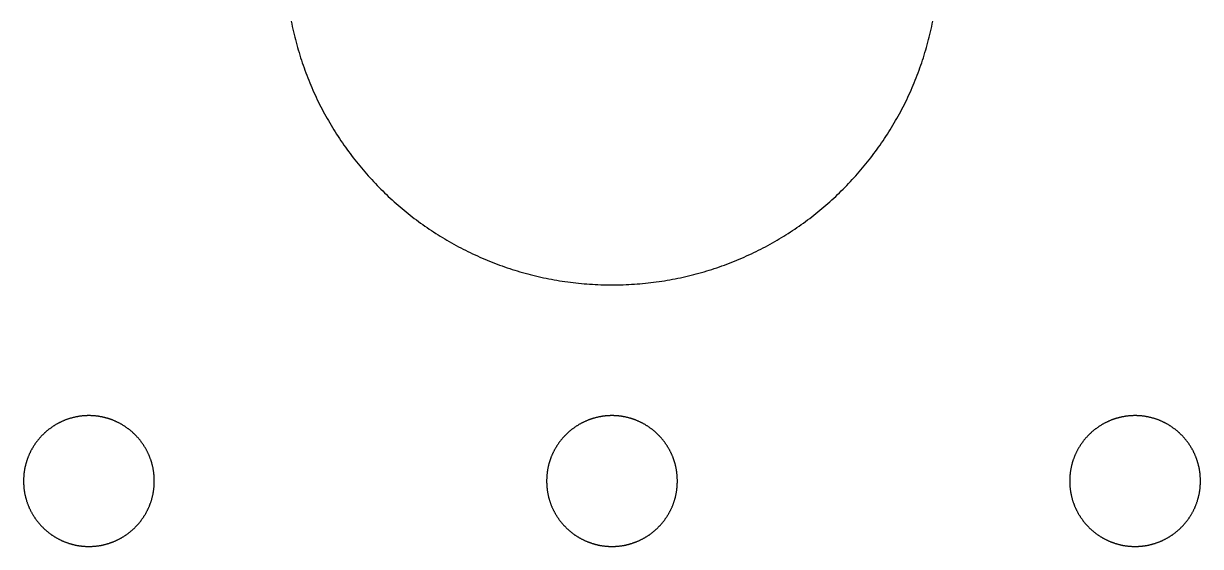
# Model space of a CAD drawing. Extents: x -13 to 43.9, y 40.2 to 95.2.
# Drawn here: x 5.5 to 23.5, y 58.75 to 66.75 of the extents above; entities that cross this region are included whole.
import ezdxf

# ---------------------------------------------------------------- set-up
doc = ezdxf.new("R2010")
doc.units = 0
doc.layers.get('0').update_dxf_attribs({"linetype": 'CONTINUOUS'})

msp = doc.modelspace()

# ---------------------------------------------------------------- linework, layer by layer
at = {"color": 7}
for points in [[(9.593, 66.783), (9.602, 66.742)], [(19.398, 66.742), (19.407, 66.783)], [(9.602, 66.742), (9.61, 66.702), (9.619, 66.661), (9.628, 66.621), (9.638, 66.581), (9.647, 66.54), (9.657, 66.5), (9.668, 66.461), (9.679, 66.421), (9.69, 66.381), (9.701, 66.342), (9.713, 66.302), (9.725, 66.263), (9.737, 66.224), (9.75, 66.185), (9.763, 66.146), (9.776, 66.108), (9.79, 66.069), (9.803, 66.031), (9.818, 65.993), (9.832, 65.955), (9.847, 65.917), (9.862, 65.879), (9.877, 65.841), (9.893, 65.804)], [(19.107, 65.804), (19.123, 65.841), (19.138, 65.879), (19.153, 65.917), (19.168, 65.955), (19.182, 65.993), (19.197, 66.031), (19.21, 66.069), (19.224, 66.108), (19.237, 66.146), (19.25, 66.185), (19.263, 66.224), (19.275, 66.263), (19.287, 66.302), (19.299, 66.342), (19.31, 66.381), (19.321, 66.421), (19.332, 66.461), (19.343, 66.5), (19.353, 66.54), (19.362, 66.581), (19.372, 66.621), (19.381, 66.661), (19.39, 66.702), (19.398, 66.742)], [(9.893, 65.804), (9.909, 65.766), (9.925, 65.729), (9.942, 65.692), (9.959, 65.655), (9.976, 65.619), (9.993, 65.582), (10.011, 65.546), (10.029, 65.51), (10.047, 65.474), (10.066, 65.438), (10.084, 65.402), (10.103, 65.367), (10.123, 65.331), (10.143, 65.296), (10.162, 65.261), (10.183, 65.226), (10.203, 65.192), (10.224, 65.157), (10.245, 65.123), (10.266, 65.089), (10.288, 65.055), (10.31, 65.021), (10.332, 64.988), (10.354, 64.954)], [(18.646, 64.954), (18.668, 64.988), (18.69, 65.021), (18.712, 65.055), (18.734, 65.089), (18.755, 65.123), (18.776, 65.157), (18.797, 65.192), (18.817, 65.226), (18.838, 65.261), (18.857, 65.296), (18.877, 65.331), (18.897, 65.367), (18.916, 65.402), (18.934, 65.438), (18.953, 65.474), (18.971, 65.51), (18.989, 65.546), (19.007, 65.582), (19.024, 65.619), (19.041, 65.655), (19.058, 65.692), (19.075, 65.729), (19.091, 65.766), (19.107, 65.804)], [(10.354, 64.954), (10.377, 64.921), (10.399, 64.888), (10.422, 64.856), (10.446, 64.823), (10.469, 64.791), (10.493, 64.758), (10.517, 64.726), (10.542, 64.695), (10.566, 64.663), (10.591, 64.632), (10.616, 64.601), (10.642, 64.57), (10.667, 64.539), (10.693, 64.508), (10.719, 64.478), (10.746, 64.448), (10.772, 64.418), (10.799, 64.388), (10.826, 64.359), (10.853, 64.329), (10.881, 64.3), (10.908, 64.271), (10.936, 64.243), (10.964, 64.214)], [(18.036, 64.214), (18.064, 64.243), (18.092, 64.271), (18.119, 64.3), (18.147, 64.329), (18.174, 64.359), (18.201, 64.388), (18.228, 64.418), (18.254, 64.448), (18.281, 64.478), (18.307, 64.508), (18.333, 64.539), (18.358, 64.57), (18.384, 64.601), (18.409, 64.632), (18.434, 64.663), (18.458, 64.695), (18.483, 64.726), (18.507, 64.758), (18.531, 64.791), (18.554, 64.823), (18.578, 64.856), (18.601, 64.888), (18.623, 64.921), (18.646, 64.954)], [(10.964, 64.214), (10.993, 64.186), (11.021, 64.158), (11.05, 64.131), (11.079, 64.103), (11.109, 64.076), (11.138, 64.049), (11.168, 64.022), (11.198, 63.996), (11.228, 63.969), (11.258, 63.943), (11.289, 63.917), (11.32, 63.892), (11.351, 63.866), (11.382, 63.841), (11.413, 63.816), (11.445, 63.792), (11.476, 63.767), (11.508, 63.743), (11.541, 63.719), (11.573, 63.696), (11.606, 63.672), (11.638, 63.649), (11.671, 63.627), (11.704, 63.604)], [(17.296, 63.604), (17.329, 63.627), (17.362, 63.649), (17.394, 63.672), (17.427, 63.696), (17.459, 63.719), (17.492, 63.743), (17.524, 63.767), (17.555, 63.792), (17.587, 63.816), (17.618, 63.841), (17.649, 63.866), (17.68, 63.892), (17.711, 63.917), (17.742, 63.943), (17.772, 63.969), (17.802, 63.996), (17.832, 64.022), (17.862, 64.049), (17.891, 64.076), (17.921, 64.103), (17.95, 64.131), (17.979, 64.158), (18.007, 64.186), (18.036, 64.214)], [(11.704, 63.604), (11.738, 63.582), (11.771, 63.56), (11.805, 63.538), (11.839, 63.516), (11.873, 63.495), (11.907, 63.474), (11.942, 63.453), (11.976, 63.433), (12.011, 63.412), (12.046, 63.393), (12.081, 63.373), (12.117, 63.353), (12.152, 63.334), (12.188, 63.316), (12.224, 63.297), (12.26, 63.279), (12.296, 63.261), (12.332, 63.243), (12.369, 63.226), (12.405, 63.209), (12.442, 63.192), (12.479, 63.175), (12.516, 63.159), (12.554, 63.143)], [(16.446, 63.143), (16.484, 63.159), (16.521, 63.175), (16.558, 63.192), (16.595, 63.209), (16.631, 63.226), (16.668, 63.243), (16.704, 63.261), (16.74, 63.279), (16.776, 63.297), (16.812, 63.316), (16.848, 63.334), (16.883, 63.353), (16.919, 63.373), (16.954, 63.393), (16.989, 63.412), (17.024, 63.433), (17.058, 63.453), (17.093, 63.474), (17.127, 63.495), (17.161, 63.516), (17.195, 63.538), (17.229, 63.56), (17.262, 63.582), (17.296, 63.604)], [(12.554, 63.143), (12.591, 63.127), (12.629, 63.112), (12.667, 63.097), (12.705, 63.082), (12.743, 63.068), (12.781, 63.053), (12.819, 63.04), (12.858, 63.026), (12.896, 63.013), (12.935, 63), (12.974, 62.987), (13.013, 62.975), (13.052, 62.963), (13.092, 62.951), (13.131, 62.94), (13.171, 62.929), (13.211, 62.918), (13.25, 62.907), (13.29, 62.897), (13.331, 62.888), (13.371, 62.878), (13.411, 62.869), (13.452, 62.86), (13.492, 62.852)], [(15.508, 62.852), (15.548, 62.86), (15.589, 62.869), (15.629, 62.878), (15.669, 62.888), (15.71, 62.897), (15.75, 62.907), (15.789, 62.918), (15.829, 62.929), (15.869, 62.94), (15.908, 62.951), (15.948, 62.963), (15.987, 62.975), (16.026, 62.987), (16.065, 63), (16.104, 63.013), (16.142, 63.026), (16.181, 63.04), (16.219, 63.053), (16.257, 63.068), (16.295, 63.082), (16.333, 63.097), (16.371, 63.112), (16.409, 63.127), (16.446, 63.143)], [(13.492, 62.852), (13.533, 62.843), (13.574, 62.836), (13.615, 62.828), (13.656, 62.821), (13.697, 62.814), (13.739, 62.808), (13.78, 62.801), (13.822, 62.796), (13.863, 62.79), (13.905, 62.785), (13.947, 62.78), (13.989, 62.776), (14.031, 62.772), (14.073, 62.768), (14.115, 62.765), (14.158, 62.762), (14.2, 62.759), (14.243, 62.757), (14.285, 62.755), (14.328, 62.753), (14.371, 62.752), (14.414, 62.751), (14.457, 62.75), (14.5, 62.75)], [(14.5, 62.75), (14.543, 62.75), (14.586, 62.751), (14.629, 62.752), (14.672, 62.753), (14.715, 62.755), (14.757, 62.757), (14.8, 62.759), (14.842, 62.762), (14.885, 62.765), (14.927, 62.768), (14.969, 62.772), (15.011, 62.776), (15.053, 62.78), (15.095, 62.785), (15.137, 62.79), (15.178, 62.796), (15.22, 62.801), (15.261, 62.808), (15.303, 62.814), (15.344, 62.821), (15.385, 62.828), (15.426, 62.836), (15.467, 62.843), (15.508, 62.852)], [(6.111, 60.671), (6.103, 60.668), (6.096, 60.665), (6.088, 60.662), (6.081, 60.658), (6.074, 60.655), (6.066, 60.651), (6.059, 60.648), (6.052, 60.644), (6.045, 60.641), (6.038, 60.637), (6.03, 60.633), (6.023, 60.629), (6.016, 60.625), (6.009, 60.621), (6.002, 60.618), (5.995, 60.613), (5.988, 60.609), (5.981, 60.605), (5.975, 60.601), (5.968, 60.597), (5.961, 60.592), (5.954, 60.588), (5.948, 60.584), (5.941, 60.579)], [(6.298, 60.73), (6.29, 60.728), (6.282, 60.726), (6.274, 60.724), (6.266, 60.722), (6.258, 60.721), (6.25, 60.719), (6.242, 60.716), (6.234, 60.714), (6.226, 60.712), (6.218, 60.71), (6.21, 60.707), (6.203, 60.705), (6.195, 60.703), (6.187, 60.7), (6.179, 60.697), (6.172, 60.695), (6.164, 60.692), (6.156, 60.689), (6.149, 60.686), (6.141, 60.684), (6.133, 60.681), (6.126, 60.678), (6.118, 60.675), (6.111, 60.671)], [(6.5, 60.75), (6.491, 60.75), (6.483, 60.75), (6.474, 60.75), (6.466, 60.749), (6.457, 60.749), (6.449, 60.749), (6.44, 60.748), (6.432, 60.748), (6.423, 60.747), (6.415, 60.746), (6.406, 60.746), (6.398, 60.745), (6.389, 60.744), (6.381, 60.743), (6.373, 60.742), (6.364, 60.741), (6.356, 60.74), (6.348, 60.738), (6.339, 60.737), (6.331, 60.736), (6.323, 60.734), (6.315, 60.733), (6.307, 60.731), (6.298, 60.73)], [(6.702, 60.73), (6.693, 60.731), (6.685, 60.733), (6.677, 60.734), (6.669, 60.736), (6.661, 60.737), (6.652, 60.738), (6.644, 60.74), (6.636, 60.741), (6.627, 60.742), (6.619, 60.743), (6.611, 60.744), (6.602, 60.745), (6.594, 60.746), (6.585, 60.746), (6.577, 60.747), (6.568, 60.748), (6.56, 60.748), (6.551, 60.749), (6.543, 60.749), (6.534, 60.749), (6.526, 60.75), (6.517, 60.75), (6.509, 60.75), (6.5, 60.75)], [(6.889, 60.671), (6.882, 60.675), (6.874, 60.678), (6.867, 60.681), (6.859, 60.684), (6.851, 60.686), (6.844, 60.689), (6.836, 60.692), (6.828, 60.695), (6.821, 60.697), (6.813, 60.7), (6.805, 60.703), (6.797, 60.705), (6.79, 60.707), (6.782, 60.71), (6.774, 60.712), (6.766, 60.714), (6.758, 60.716), (6.75, 60.719), (6.742, 60.721), (6.734, 60.722), (6.726, 60.724), (6.718, 60.726), (6.71, 60.728), (6.702, 60.73)], [(7.059, 60.579), (7.052, 60.584), (7.046, 60.588), (7.039, 60.592), (7.032, 60.597), (7.025, 60.601), (7.019, 60.605), (7.012, 60.609), (7.005, 60.613), (6.998, 60.618), (6.991, 60.621), (6.984, 60.625), (6.977, 60.629), (6.97, 60.633), (6.962, 60.637), (6.955, 60.641), (6.948, 60.644), (6.941, 60.648), (6.934, 60.651), (6.926, 60.655), (6.919, 60.658), (6.912, 60.662), (6.904, 60.665), (6.897, 60.668), (6.889, 60.671)], [(14.111, 60.671), (14.103, 60.668), (14.096, 60.665), (14.088, 60.662), (14.081, 60.658), (14.074, 60.655), (14.066, 60.651), (14.059, 60.648), (14.052, 60.644), (14.045, 60.641), (14.038, 60.637), (14.03, 60.633), (14.023, 60.629), (14.016, 60.625), (14.009, 60.621), (14.002, 60.618), (13.995, 60.613), (13.988, 60.609), (13.981, 60.605), (13.975, 60.601), (13.968, 60.597), (13.961, 60.592), (13.954, 60.588), (13.948, 60.584), (13.941, 60.579)], [(14.298, 60.73), (14.29, 60.728), (14.282, 60.726), (14.274, 60.724), (14.266, 60.722), (14.258, 60.721), (14.25, 60.719), (14.242, 60.716), (14.234, 60.714), (14.226, 60.712), (14.218, 60.71), (14.21, 60.707), (14.203, 60.705), (14.195, 60.703), (14.187, 60.7), (14.179, 60.697), (14.172, 60.695), (14.164, 60.692), (14.156, 60.689), (14.149, 60.686), (14.141, 60.684), (14.133, 60.681), (14.126, 60.678), (14.118, 60.675), (14.111, 60.671)], [(14.5, 60.75), (14.491, 60.75), (14.483, 60.75), (14.474, 60.75), (14.466, 60.749), (14.457, 60.749), (14.449, 60.749), (14.44, 60.748), (14.432, 60.748), (14.423, 60.747), (14.415, 60.746), (14.406, 60.746), (14.398, 60.745), (14.389, 60.744), (14.381, 60.743), (14.373, 60.742), (14.364, 60.741), (14.356, 60.74), (14.348, 60.738), (14.339, 60.737), (14.331, 60.736), (14.323, 60.734), (14.315, 60.733), (14.307, 60.731), (14.298, 60.73)], [(14.702, 60.73), (14.693, 60.731), (14.685, 60.733), (14.677, 60.734), (14.669, 60.736), (14.661, 60.737), (14.652, 60.738), (14.644, 60.74), (14.636, 60.741), (14.627, 60.742), (14.619, 60.743), (14.611, 60.744), (14.602, 60.745), (14.594, 60.746), (14.585, 60.746), (14.577, 60.747), (14.568, 60.748), (14.56, 60.748), (14.551, 60.749), (14.543, 60.749), (14.534, 60.749), (14.526, 60.75), (14.517, 60.75), (14.509, 60.75), (14.5, 60.75)], [(14.889, 60.671), (14.882, 60.675), (14.874, 60.678), (14.867, 60.681), (14.859, 60.684), (14.851, 60.686), (14.844, 60.689), (14.836, 60.692), (14.828, 60.695), (14.821, 60.697), (14.813, 60.7), (14.805, 60.703), (14.797, 60.705), (14.79, 60.707), (14.782, 60.71), (14.774, 60.712), (14.766, 60.714), (14.758, 60.716), (14.75, 60.719), (14.742, 60.721), (14.734, 60.722), (14.726, 60.724), (14.718, 60.726), (14.71, 60.728), (14.702, 60.73)], [(15.059, 60.579), (15.052, 60.584), (15.046, 60.588), (15.039, 60.592), (15.032, 60.597), (15.025, 60.601), (15.019, 60.605), (15.012, 60.609), (15.005, 60.613), (14.998, 60.618), (14.991, 60.621), (14.984, 60.625), (14.977, 60.629), (14.97, 60.633), (14.962, 60.637), (14.955, 60.641), (14.948, 60.644), (14.941, 60.648), (14.934, 60.651), (14.926, 60.655), (14.919, 60.658), (14.912, 60.662), (14.904, 60.665), (14.897, 60.668), (14.889, 60.671)], [(22.111, 60.671), (22.103, 60.668), (22.096, 60.665), (22.088, 60.662), (22.081, 60.658), (22.074, 60.655), (22.066, 60.651), (22.059, 60.648), (22.052, 60.644), (22.045, 60.641), (22.038, 60.637), (22.03, 60.633), (22.023, 60.629), (22.016, 60.625), (22.009, 60.621), (22.002, 60.618), (21.995, 60.613), (21.988, 60.609), (21.981, 60.605), (21.975, 60.601), (21.968, 60.597), (21.961, 60.592), (21.954, 60.588), (21.948, 60.584), (21.941, 60.579)], [(22.298, 60.73), (22.29, 60.728), (22.282, 60.726), (22.274, 60.724), (22.266, 60.722), (22.258, 60.721), (22.25, 60.719), (22.242, 60.716), (22.234, 60.714), (22.226, 60.712), (22.218, 60.71), (22.21, 60.707), (22.203, 60.705), (22.195, 60.703), (22.187, 60.7), (22.179, 60.697), (22.172, 60.695), (22.164, 60.692), (22.156, 60.689), (22.149, 60.686), (22.141, 60.684), (22.133, 60.681), (22.126, 60.678), (22.118, 60.675), (22.111, 60.671)], [(22.5, 60.75), (22.491, 60.75), (22.483, 60.75), (22.474, 60.75), (22.466, 60.749), (22.457, 60.749), (22.449, 60.749), (22.44, 60.748), (22.432, 60.748), (22.423, 60.747), (22.415, 60.746), (22.406, 60.746), (22.398, 60.745), (22.389, 60.744), (22.381, 60.743), (22.373, 60.742), (22.364, 60.741), (22.356, 60.74), (22.348, 60.738), (22.339, 60.737), (22.331, 60.736), (22.323, 60.734), (22.315, 60.733), (22.307, 60.731), (22.298, 60.73)], [(22.702, 60.73), (22.693, 60.731), (22.685, 60.733), (22.677, 60.734), (22.669, 60.736), (22.661, 60.737), (22.652, 60.738), (22.644, 60.74), (22.636, 60.741), (22.627, 60.742), (22.619, 60.743), (22.611, 60.744), (22.602, 60.745), (22.594, 60.746), (22.585, 60.746), (22.577, 60.747), (22.568, 60.748), (22.56, 60.748), (22.551, 60.749), (22.543, 60.749), (22.534, 60.749), (22.526, 60.75), (22.517, 60.75), (22.509, 60.75), (22.5, 60.75)], [(22.889, 60.671), (22.882, 60.675), (22.874, 60.678), (22.867, 60.681), (22.859, 60.684), (22.851, 60.686), (22.844, 60.689), (22.836, 60.692), (22.828, 60.695), (22.821, 60.697), (22.813, 60.7), (22.805, 60.703), (22.797, 60.705), (22.79, 60.707), (22.782, 60.71), (22.774, 60.712), (22.766, 60.714), (22.758, 60.716), (22.75, 60.719), (22.742, 60.721), (22.734, 60.722), (22.726, 60.724), (22.718, 60.726), (22.71, 60.728), (22.702, 60.73)], [(23.059, 60.579), (23.052, 60.584), (23.046, 60.588), (23.039, 60.592), (23.032, 60.597), (23.025, 60.601), (23.019, 60.605), (23.012, 60.609), (23.005, 60.613), (22.998, 60.618), (22.991, 60.621), (22.984, 60.625), (22.977, 60.629), (22.97, 60.633), (22.962, 60.637), (22.955, 60.641), (22.948, 60.644), (22.941, 60.648), (22.934, 60.651), (22.926, 60.655), (22.919, 60.658), (22.912, 60.662), (22.904, 60.665), (22.897, 60.668), (22.889, 60.671)], [(5.941, 60.579), (5.934, 60.575), (5.928, 60.57), (5.921, 60.566), (5.915, 60.561), (5.908, 60.556), (5.902, 60.551), (5.895, 60.547), (5.889, 60.542), (5.883, 60.537), (5.876, 60.532), (5.87, 60.527), (5.864, 60.522), (5.858, 60.517), (5.852, 60.511), (5.846, 60.506), (5.84, 60.501), (5.834, 60.496), (5.828, 60.49), (5.822, 60.485), (5.816, 60.479), (5.81, 60.474), (5.804, 60.468), (5.799, 60.463), (5.793, 60.457)], [(7.207, 60.457), (7.201, 60.463), (7.196, 60.468), (7.19, 60.474), (7.184, 60.479), (7.178, 60.485), (7.172, 60.49), (7.166, 60.496), (7.16, 60.501), (7.154, 60.506), (7.148, 60.511), (7.142, 60.517), (7.136, 60.522), (7.13, 60.527), (7.124, 60.532), (7.117, 60.537), (7.111, 60.542), (7.105, 60.547), (7.098, 60.551), (7.092, 60.556), (7.085, 60.561), (7.079, 60.566), (7.072, 60.57), (7.066, 60.575), (7.059, 60.579)], [(13.941, 60.579), (13.934, 60.575), (13.928, 60.57), (13.921, 60.566), (13.915, 60.561), (13.908, 60.556), (13.902, 60.551), (13.895, 60.547), (13.889, 60.542), (13.883, 60.537), (13.876, 60.532), (13.87, 60.527), (13.864, 60.522), (13.858, 60.517), (13.852, 60.511), (13.846, 60.506), (13.84, 60.501), (13.834, 60.496), (13.828, 60.49), (13.822, 60.485), (13.816, 60.479), (13.81, 60.474), (13.804, 60.468), (13.799, 60.463), (13.793, 60.457)], [(15.207, 60.457), (15.201, 60.463), (15.196, 60.468), (15.19, 60.474), (15.184, 60.479), (15.178, 60.485), (15.172, 60.49), (15.166, 60.496), (15.16, 60.501), (15.154, 60.506), (15.148, 60.511), (15.142, 60.517), (15.136, 60.522), (15.13, 60.527), (15.124, 60.532), (15.117, 60.537), (15.111, 60.542), (15.105, 60.547), (15.098, 60.551), (15.092, 60.556), (15.085, 60.561), (15.079, 60.566), (15.072, 60.57), (15.066, 60.575), (15.059, 60.579)], [(21.941, 60.579), (21.934, 60.575), (21.928, 60.57), (21.921, 60.566), (21.915, 60.561), (21.908, 60.556), (21.902, 60.551), (21.895, 60.547), (21.889, 60.542), (21.883, 60.537), (21.876, 60.532), (21.87, 60.527), (21.864, 60.522), (21.858, 60.517), (21.852, 60.511), (21.846, 60.506), (21.84, 60.501), (21.834, 60.496), (21.828, 60.49), (21.822, 60.485), (21.816, 60.479), (21.81, 60.474), (21.804, 60.468), (21.799, 60.463), (21.793, 60.457)], [(23.207, 60.457), (23.201, 60.463), (23.196, 60.468), (23.19, 60.474), (23.184, 60.479), (23.178, 60.485), (23.172, 60.49), (23.166, 60.496), (23.16, 60.501), (23.154, 60.506), (23.148, 60.511), (23.142, 60.517), (23.136, 60.522), (23.13, 60.527), (23.124, 60.532), (23.117, 60.537), (23.111, 60.542), (23.105, 60.547), (23.098, 60.551), (23.092, 60.556), (23.085, 60.561), (23.079, 60.566), (23.072, 60.57), (23.066, 60.575), (23.059, 60.579)], [(5.671, 60.309), (5.666, 60.302), (5.662, 60.296), (5.658, 60.289), (5.653, 60.282), (5.649, 60.275), (5.645, 60.269), (5.641, 60.262), (5.637, 60.255), (5.632, 60.248), (5.629, 60.241), (5.625, 60.234), (5.621, 60.227), (5.617, 60.22), (5.613, 60.212), (5.609, 60.205), (5.606, 60.198), (5.602, 60.191), (5.599, 60.184), (5.595, 60.176), (5.592, 60.169), (5.588, 60.162), (5.585, 60.154), (5.582, 60.147), (5.579, 60.139)], [(5.793, 60.457), (5.787, 60.451), (5.782, 60.446), (5.776, 60.44), (5.771, 60.434), (5.765, 60.428), (5.76, 60.422), (5.754, 60.416), (5.749, 60.41), (5.744, 60.404), (5.739, 60.398), (5.733, 60.392), (5.728, 60.386), (5.723, 60.38), (5.718, 60.374), (5.713, 60.367), (5.708, 60.361), (5.703, 60.355), (5.699, 60.348), (5.694, 60.342), (5.689, 60.335), (5.684, 60.329), (5.68, 60.322), (5.675, 60.316), (5.671, 60.309)], [(7.329, 60.309), (7.325, 60.316), (7.32, 60.322), (7.316, 60.329), (7.311, 60.335), (7.306, 60.342), (7.301, 60.348), (7.297, 60.355), (7.292, 60.361), (7.287, 60.367), (7.282, 60.374), (7.277, 60.38), (7.272, 60.386), (7.267, 60.392), (7.261, 60.398), (7.256, 60.404), (7.251, 60.41), (7.246, 60.416), (7.24, 60.422), (7.235, 60.428), (7.229, 60.434), (7.224, 60.44), (7.218, 60.446), (7.213, 60.451), (7.207, 60.457)], [(7.421, 60.139), (7.418, 60.147), (7.415, 60.154), (7.412, 60.162), (7.408, 60.169), (7.405, 60.176), (7.401, 60.184), (7.398, 60.191), (7.394, 60.198), (7.391, 60.205), (7.387, 60.212), (7.383, 60.22), (7.379, 60.227), (7.375, 60.234), (7.371, 60.241), (7.368, 60.248), (7.363, 60.255), (7.359, 60.262), (7.355, 60.269), (7.351, 60.275), (7.347, 60.282), (7.342, 60.289), (7.338, 60.296), (7.334, 60.302), (7.329, 60.309)], [(13.671, 60.309), (13.666, 60.302), (13.662, 60.296), (13.658, 60.289), (13.653, 60.282), (13.649, 60.275), (13.645, 60.269), (13.641, 60.262), (13.637, 60.255), (13.632, 60.248), (13.629, 60.241), (13.625, 60.234), (13.621, 60.227), (13.617, 60.22), (13.613, 60.212), (13.609, 60.205), (13.606, 60.198), (13.602, 60.191), (13.599, 60.184), (13.595, 60.176), (13.592, 60.169), (13.588, 60.162), (13.585, 60.154), (13.582, 60.147), (13.579, 60.139)], [(13.793, 60.457), (13.787, 60.451), (13.782, 60.446), (13.776, 60.44), (13.771, 60.434), (13.765, 60.428), (13.76, 60.422), (13.754, 60.416), (13.749, 60.41), (13.744, 60.404), (13.739, 60.398), (13.733, 60.392), (13.728, 60.386), (13.723, 60.38), (13.718, 60.374), (13.713, 60.367), (13.708, 60.361), (13.703, 60.355), (13.699, 60.348), (13.694, 60.342), (13.689, 60.335), (13.684, 60.329), (13.68, 60.322), (13.675, 60.316), (13.671, 60.309)], [(15.329, 60.309), (15.325, 60.316), (15.32, 60.322), (15.315, 60.329), (15.311, 60.335), (15.306, 60.342), (15.301, 60.348), (15.297, 60.355), (15.292, 60.361), (15.287, 60.367), (15.282, 60.374), (15.277, 60.38), (15.272, 60.386), (15.267, 60.392), (15.261, 60.398), (15.256, 60.404), (15.251, 60.41), (15.246, 60.416), (15.24, 60.422), (15.235, 60.428), (15.229, 60.434), (15.224, 60.44), (15.218, 60.446), (15.213, 60.451), (15.207, 60.457)], [(15.421, 60.139), (15.418, 60.147), (15.415, 60.154), (15.412, 60.162), (15.408, 60.169), (15.405, 60.176), (15.401, 60.184), (15.398, 60.191), (15.394, 60.198), (15.391, 60.205), (15.387, 60.212), (15.383, 60.22), (15.379, 60.227), (15.375, 60.234), (15.371, 60.241), (15.368, 60.248), (15.363, 60.255), (15.359, 60.262), (15.355, 60.269), (15.351, 60.275), (15.347, 60.282), (15.342, 60.289), (15.338, 60.296), (15.334, 60.302), (15.329, 60.309)], [(21.671, 60.309), (21.666, 60.302), (21.662, 60.296), (21.658, 60.289), (21.653, 60.282), (21.649, 60.275), (21.645, 60.269), (21.641, 60.262), (21.637, 60.255), (21.632, 60.248), (21.629, 60.241), (21.625, 60.234), (21.621, 60.227), (21.617, 60.22), (21.613, 60.212), (21.609, 60.205), (21.606, 60.198), (21.602, 60.191), (21.599, 60.184), (21.595, 60.176), (21.592, 60.169), (21.588, 60.162), (21.585, 60.154), (21.582, 60.147), (21.579, 60.139)], [(21.793, 60.457), (21.787, 60.451), (21.782, 60.446), (21.776, 60.44), (21.771, 60.434), (21.765, 60.428), (21.76, 60.422), (21.754, 60.416), (21.749, 60.41), (21.744, 60.404), (21.739, 60.398), (21.733, 60.392), (21.728, 60.386), (21.723, 60.38), (21.718, 60.374), (21.713, 60.367), (21.708, 60.361), (21.703, 60.355), (21.699, 60.348), (21.694, 60.342), (21.689, 60.335), (21.684, 60.329), (21.68, 60.322), (21.675, 60.316), (21.671, 60.309)], [(23.329, 60.309), (23.325, 60.316), (23.32, 60.322), (23.315, 60.329), (23.311, 60.335), (23.306, 60.342), (23.301, 60.348), (23.297, 60.355), (23.292, 60.361), (23.287, 60.367), (23.282, 60.374), (23.277, 60.38), (23.272, 60.386), (23.267, 60.392), (23.261, 60.398), (23.256, 60.404), (23.251, 60.41), (23.246, 60.416), (23.24, 60.422), (23.235, 60.428), (23.229, 60.434), (23.224, 60.44), (23.218, 60.446), (23.213, 60.451), (23.207, 60.457)], [(23.421, 60.139), (23.418, 60.147), (23.415, 60.154), (23.412, 60.162), (23.408, 60.169), (23.405, 60.176), (23.401, 60.184), (23.398, 60.191), (23.394, 60.198), (23.391, 60.205), (23.387, 60.212), (23.383, 60.22), (23.379, 60.227), (23.375, 60.234), (23.371, 60.241), (23.368, 60.248), (23.363, 60.255), (23.359, 60.262), (23.355, 60.269), (23.351, 60.275), (23.347, 60.282), (23.342, 60.289), (23.338, 60.296), (23.334, 60.302), (23.329, 60.309)], [(5.579, 60.139), (5.575, 60.132), (5.572, 60.124), (5.569, 60.117), (5.566, 60.109), (5.564, 60.101), (5.561, 60.094), (5.558, 60.086), (5.555, 60.078), (5.553, 60.071), (5.55, 60.063), (5.547, 60.055), (5.545, 60.047), (5.543, 60.04), (5.54, 60.032), (5.538, 60.024), (5.536, 60.016), (5.534, 60.008), (5.531, 60), (5.529, 59.992), (5.528, 59.984), (5.526, 59.976), (5.524, 59.968), (5.522, 59.96), (5.52, 59.952)], [(7.48, 59.952), (7.478, 59.96), (7.476, 59.968), (7.474, 59.976), (7.472, 59.984), (7.471, 59.992), (7.469, 60), (7.466, 60.008), (7.464, 60.016), (7.462, 60.024), (7.46, 60.032), (7.457, 60.04), (7.455, 60.047), (7.453, 60.055), (7.45, 60.063), (7.447, 60.071), (7.445, 60.078), (7.442, 60.086), (7.439, 60.094), (7.436, 60.101), (7.434, 60.109), (7.431, 60.117), (7.428, 60.124), (7.425, 60.132), (7.421, 60.139)], [(13.579, 60.139), (13.575, 60.132), (13.572, 60.124), (13.569, 60.117), (13.566, 60.109), (13.564, 60.101), (13.561, 60.094), (13.558, 60.086), (13.555, 60.078), (13.553, 60.071), (13.55, 60.063), (13.547, 60.055), (13.545, 60.047), (13.543, 60.04), (13.54, 60.032), (13.538, 60.024), (13.536, 60.016), (13.534, 60.008), (13.531, 60), (13.529, 59.992), (13.527, 59.984), (13.526, 59.976), (13.524, 59.968), (13.522, 59.96), (13.52, 59.952)], [(15.48, 59.952), (15.478, 59.96), (15.476, 59.968), (15.474, 59.976), (15.472, 59.984), (15.471, 59.992), (15.469, 60), (15.466, 60.008), (15.464, 60.016), (15.462, 60.024), (15.46, 60.032), (15.457, 60.04), (15.455, 60.047), (15.453, 60.055), (15.45, 60.063), (15.447, 60.071), (15.445, 60.078), (15.442, 60.086), (15.439, 60.094), (15.436, 60.101), (15.434, 60.109), (15.431, 60.117), (15.428, 60.124), (15.425, 60.132), (15.421, 60.139)], [(21.579, 60.139), (21.575, 60.132), (21.572, 60.124), (21.569, 60.117), (21.566, 60.109), (21.564, 60.101), (21.561, 60.094), (21.558, 60.086), (21.555, 60.078), (21.553, 60.071), (21.55, 60.063), (21.547, 60.055), (21.545, 60.047), (21.543, 60.04), (21.54, 60.032), (21.538, 60.024), (21.536, 60.016), (21.534, 60.008), (21.531, 60), (21.529, 59.992), (21.527, 59.984), (21.526, 59.976), (21.524, 59.968), (21.522, 59.96), (21.52, 59.952)], [(23.48, 59.952), (23.478, 59.96), (23.476, 59.968), (23.474, 59.976), (23.472, 59.984), (23.471, 59.992), (23.469, 60), (23.466, 60.008), (23.464, 60.016), (23.462, 60.024), (23.46, 60.032), (23.457, 60.04), (23.455, 60.047), (23.453, 60.055), (23.45, 60.063), (23.447, 60.071), (23.445, 60.078), (23.442, 60.086), (23.439, 60.094), (23.436, 60.101), (23.434, 60.109), (23.431, 60.117), (23.428, 60.124), (23.425, 60.132), (23.421, 60.139)], [(5.52, 59.952), (5.519, 59.943), (5.517, 59.935), (5.516, 59.927), (5.514, 59.919), (5.513, 59.911), (5.512, 59.902), (5.51, 59.894), (5.509, 59.886), (5.508, 59.877), (5.507, 59.869), (5.506, 59.861), (5.505, 59.852), (5.504, 59.844), (5.504, 59.835), (5.503, 59.827), (5.502, 59.818), (5.502, 59.81), (5.501, 59.801), (5.501, 59.793), (5.501, 59.784), (5.5, 59.776), (5.5, 59.767), (5.5, 59.759), (5.5, 59.75)], [(7.5, 59.75), (7.5, 59.759), (7.5, 59.767), (7.5, 59.776), (7.499, 59.784), (7.499, 59.793), (7.499, 59.801), (7.498, 59.81), (7.498, 59.818), (7.497, 59.827), (7.496, 59.835), (7.496, 59.844), (7.495, 59.852), (7.494, 59.861), (7.493, 59.869), (7.492, 59.877), (7.491, 59.886), (7.49, 59.894), (7.488, 59.902), (7.487, 59.911), (7.486, 59.919), (7.484, 59.927), (7.483, 59.935), (7.481, 59.943), (7.48, 59.952)], [(13.52, 59.952), (13.519, 59.943), (13.517, 59.935), (13.516, 59.927), (13.514, 59.919), (13.513, 59.911), (13.512, 59.902), (13.51, 59.894), (13.509, 59.886), (13.508, 59.877), (13.507, 59.869), (13.506, 59.861), (13.505, 59.852), (13.504, 59.844), (13.504, 59.835), (13.503, 59.827), (13.502, 59.818), (13.502, 59.81), (13.501, 59.801), (13.501, 59.793), (13.501, 59.784), (13.5, 59.776), (13.5, 59.767), (13.5, 59.759), (13.5, 59.75)], [(15.5, 59.75), (15.5, 59.759), (15.5, 59.767), (15.5, 59.776), (15.499, 59.784), (15.499, 59.793), (15.499, 59.801), (15.498, 59.81), (15.498, 59.818), (15.497, 59.827), (15.496, 59.835), (15.496, 59.844), (15.495, 59.852), (15.494, 59.861), (15.493, 59.869), (15.492, 59.877), (15.491, 59.886), (15.49, 59.894), (15.488, 59.902), (15.487, 59.911), (15.486, 59.919), (15.484, 59.927), (15.483, 59.935), (15.481, 59.943), (15.48, 59.952)], [(21.52, 59.952), (21.519, 59.943), (21.517, 59.935), (21.516, 59.927), (21.514, 59.919), (21.513, 59.911), (21.512, 59.902), (21.51, 59.894), (21.509, 59.886), (21.508, 59.877), (21.507, 59.869), (21.506, 59.861), (21.505, 59.852), (21.504, 59.844), (21.504, 59.835), (21.503, 59.827), (21.502, 59.818), (21.502, 59.81), (21.501, 59.801), (21.501, 59.793), (21.501, 59.784), (21.5, 59.776), (21.5, 59.767), (21.5, 59.759), (21.5, 59.75)], [(23.5, 59.75), (23.5, 59.759), (23.5, 59.767), (23.5, 59.776), (23.499, 59.784), (23.499, 59.793), (23.499, 59.801), (23.498, 59.81), (23.498, 59.818), (23.497, 59.827), (23.496, 59.835), (23.496, 59.844), (23.495, 59.852), (23.494, 59.861), (23.493, 59.869), (23.492, 59.877), (23.491, 59.886), (23.49, 59.894), (23.488, 59.902), (23.487, 59.911), (23.486, 59.919), (23.484, 59.927), (23.483, 59.935), (23.481, 59.943), (23.48, 59.952)], [(5.5, 59.75), (5.5, 59.741), (5.5, 59.733), (5.5, 59.724), (5.501, 59.716), (5.501, 59.707), (5.501, 59.699), (5.502, 59.69), (5.502, 59.682), (5.503, 59.673), (5.504, 59.665), (5.504, 59.656), (5.505, 59.648), (5.506, 59.639), (5.507, 59.631), (5.508, 59.623), (5.509, 59.614), (5.51, 59.606), (5.512, 59.598), (5.513, 59.589), (5.514, 59.581), (5.516, 59.573), (5.517, 59.565), (5.519, 59.557), (5.52, 59.548)], [(7.48, 59.548), (7.481, 59.557), (7.483, 59.565), (7.484, 59.573), (7.486, 59.581), (7.487, 59.589), (7.488, 59.598), (7.49, 59.606), (7.491, 59.614), (7.492, 59.623), (7.493, 59.631), (7.494, 59.639), (7.495, 59.648), (7.496, 59.656), (7.496, 59.665), (7.497, 59.673), (7.498, 59.682), (7.498, 59.69), (7.499, 59.699), (7.499, 59.707), (7.499, 59.716), (7.5, 59.724), (7.5, 59.733), (7.5, 59.741), (7.5, 59.75)], [(13.5, 59.75), (13.5, 59.741), (13.5, 59.733), (13.5, 59.724), (13.501, 59.716), (13.501, 59.707), (13.501, 59.699), (13.502, 59.69), (13.502, 59.682), (13.503, 59.673), (13.504, 59.665), (13.504, 59.656), (13.505, 59.648), (13.506, 59.639), (13.507, 59.631), (13.508, 59.623), (13.509, 59.614), (13.51, 59.606), (13.512, 59.598), (13.513, 59.589), (13.514, 59.581), (13.516, 59.573), (13.517, 59.565), (13.519, 59.557), (13.52, 59.548)], [(15.48, 59.548), (15.481, 59.557), (15.483, 59.565), (15.484, 59.573), (15.486, 59.581), (15.487, 59.589), (15.488, 59.598), (15.49, 59.606), (15.491, 59.614), (15.492, 59.623), (15.493, 59.631), (15.494, 59.639), (15.495, 59.648), (15.496, 59.656), (15.496, 59.665), (15.497, 59.673), (15.498, 59.682), (15.498, 59.69), (15.499, 59.699), (15.499, 59.707), (15.499, 59.716), (15.5, 59.724), (15.5, 59.733), (15.5, 59.741), (15.5, 59.75)], [(21.5, 59.75), (21.5, 59.741), (21.5, 59.733), (21.5, 59.724), (21.501, 59.716), (21.501, 59.707), (21.501, 59.699), (21.502, 59.69), (21.502, 59.682), (21.503, 59.673), (21.504, 59.665), (21.504, 59.656), (21.505, 59.648), (21.506, 59.639), (21.507, 59.631), (21.508, 59.623), (21.509, 59.614), (21.51, 59.606), (21.512, 59.598), (21.513, 59.589), (21.514, 59.581), (21.516, 59.573), (21.517, 59.565), (21.519, 59.557), (21.52, 59.548)], [(23.48, 59.548), (23.481, 59.557), (23.483, 59.565), (23.484, 59.573), (23.486, 59.581), (23.487, 59.589), (23.488, 59.598), (23.49, 59.606), (23.491, 59.614), (23.492, 59.623), (23.493, 59.631), (23.494, 59.639), (23.495, 59.648), (23.496, 59.656), (23.496, 59.665), (23.497, 59.673), (23.498, 59.682), (23.498, 59.69), (23.499, 59.699), (23.499, 59.707), (23.499, 59.716), (23.5, 59.724), (23.5, 59.733), (23.5, 59.741), (23.5, 59.75)], [(5.52, 59.548), (5.522, 59.54), (5.524, 59.532), (5.526, 59.524), (5.528, 59.516), (5.529, 59.508), (5.531, 59.5), (5.534, 59.492), (5.536, 59.484), (5.538, 59.476), (5.54, 59.468), (5.543, 59.46), (5.545, 59.453), (5.547, 59.445), (5.55, 59.437), (5.553, 59.429), (5.555, 59.422), (5.558, 59.414), (5.561, 59.406), (5.564, 59.399), (5.566, 59.391), (5.569, 59.383), (5.572, 59.376), (5.575, 59.368), (5.579, 59.361)], [(7.421, 59.361), (7.425, 59.368), (7.428, 59.376), (7.431, 59.383), (7.434, 59.391), (7.436, 59.399), (7.439, 59.406), (7.442, 59.414), (7.445, 59.422), (7.447, 59.429), (7.45, 59.437), (7.453, 59.445), (7.455, 59.453), (7.457, 59.46), (7.46, 59.468), (7.462, 59.476), (7.464, 59.484), (7.466, 59.492), (7.469, 59.5), (7.471, 59.508), (7.472, 59.516), (7.474, 59.524), (7.476, 59.532), (7.478, 59.54), (7.48, 59.548)], [(13.52, 59.548), (13.522, 59.54), (13.524, 59.532), (13.526, 59.524), (13.527, 59.516), (13.529, 59.508), (13.531, 59.5), (13.534, 59.492), (13.536, 59.484), (13.538, 59.476), (13.54, 59.468), (13.543, 59.46), (13.545, 59.453), (13.547, 59.445), (13.55, 59.437), (13.553, 59.429), (13.555, 59.422), (13.558, 59.414), (13.561, 59.406), (13.564, 59.399), (13.566, 59.391), (13.569, 59.383), (13.572, 59.376), (13.575, 59.368), (13.579, 59.361)], [(15.421, 59.361), (15.425, 59.368), (15.428, 59.376), (15.431, 59.383), (15.434, 59.391), (15.436, 59.399), (15.439, 59.406), (15.442, 59.414), (15.445, 59.422), (15.447, 59.429), (15.45, 59.437), (15.453, 59.445), (15.455, 59.453), (15.457, 59.46), (15.46, 59.468), (15.462, 59.476), (15.464, 59.484), (15.466, 59.492), (15.469, 59.5), (15.471, 59.508), (15.472, 59.516), (15.474, 59.524), (15.476, 59.532), (15.478, 59.54), (15.48, 59.548)], [(21.52, 59.548), (21.522, 59.54), (21.524, 59.532), (21.526, 59.524), (21.527, 59.516), (21.529, 59.508), (21.531, 59.5), (21.534, 59.492), (21.536, 59.484), (21.538, 59.476), (21.54, 59.468), (21.543, 59.46), (21.545, 59.453), (21.547, 59.445), (21.55, 59.437), (21.553, 59.429), (21.555, 59.422), (21.558, 59.414), (21.561, 59.406), (21.564, 59.399), (21.566, 59.391), (21.569, 59.383), (21.572, 59.376), (21.575, 59.368), (21.579, 59.361)], [(23.421, 59.361), (23.425, 59.368), (23.428, 59.376), (23.431, 59.383), (23.434, 59.391), (23.436, 59.399), (23.439, 59.406), (23.442, 59.414), (23.445, 59.422), (23.447, 59.429), (23.45, 59.437), (23.453, 59.445), (23.455, 59.453), (23.457, 59.46), (23.46, 59.468), (23.462, 59.476), (23.464, 59.484), (23.466, 59.492), (23.469, 59.5), (23.471, 59.508), (23.472, 59.516), (23.474, 59.524), (23.476, 59.532), (23.478, 59.54), (23.48, 59.548)], [(5.579, 59.361), (5.582, 59.353), (5.585, 59.346), (5.588, 59.338), (5.592, 59.331), (5.595, 59.324), (5.599, 59.316), (5.602, 59.309), (5.606, 59.302), (5.609, 59.295), (5.613, 59.288), (5.617, 59.28), (5.621, 59.273), (5.625, 59.266), (5.629, 59.259), (5.632, 59.252), (5.637, 59.245), (5.641, 59.238), (5.645, 59.231), (5.649, 59.225), (5.653, 59.218), (5.658, 59.211), (5.662, 59.204), (5.666, 59.198), (5.671, 59.191)], [(7.329, 59.191), (7.334, 59.198), (7.338, 59.204), (7.342, 59.211), (7.347, 59.218), (7.351, 59.225), (7.355, 59.231), (7.359, 59.238), (7.363, 59.245), (7.368, 59.252), (7.371, 59.259), (7.375, 59.266), (7.379, 59.273), (7.383, 59.28), (7.387, 59.288), (7.391, 59.295), (7.394, 59.302), (7.398, 59.309), (7.401, 59.316), (7.405, 59.324), (7.408, 59.331), (7.412, 59.338), (7.415, 59.346), (7.418, 59.353), (7.421, 59.361)], [(13.579, 59.361), (13.582, 59.353), (13.585, 59.346), (13.588, 59.338), (13.592, 59.331), (13.595, 59.324), (13.599, 59.316), (13.602, 59.309), (13.606, 59.302), (13.609, 59.295), (13.613, 59.288), (13.617, 59.28), (13.621, 59.273), (13.625, 59.266), (13.629, 59.259), (13.632, 59.252), (13.637, 59.245), (13.641, 59.238), (13.645, 59.231), (13.649, 59.225), (13.653, 59.218), (13.658, 59.211), (13.662, 59.204), (13.666, 59.198), (13.671, 59.191)], [(15.329, 59.191), (15.334, 59.198), (15.338, 59.204), (15.342, 59.211), (15.347, 59.218), (15.351, 59.225), (15.355, 59.231), (15.359, 59.238), (15.363, 59.245), (15.368, 59.252), (15.371, 59.259), (15.375, 59.266), (15.379, 59.273), (15.383, 59.28), (15.387, 59.288), (15.391, 59.295), (15.394, 59.302), (15.398, 59.309), (15.401, 59.316), (15.405, 59.324), (15.408, 59.331), (15.412, 59.338), (15.415, 59.346), (15.418, 59.353), (15.421, 59.361)], [(21.579, 59.361), (21.582, 59.353), (21.585, 59.346), (21.588, 59.338), (21.592, 59.331), (21.595, 59.324), (21.599, 59.316), (21.602, 59.309), (21.606, 59.302), (21.609, 59.295), (21.613, 59.288), (21.617, 59.28), (21.621, 59.273), (21.625, 59.266), (21.629, 59.259), (21.632, 59.252), (21.637, 59.245), (21.641, 59.238), (21.645, 59.231), (21.649, 59.225), (21.653, 59.218), (21.658, 59.211), (21.662, 59.204), (21.666, 59.198), (21.671, 59.191)], [(23.329, 59.191), (23.334, 59.198), (23.338, 59.204), (23.342, 59.211), (23.347, 59.218), (23.351, 59.225), (23.355, 59.231), (23.359, 59.238), (23.363, 59.245), (23.368, 59.252), (23.371, 59.259), (23.375, 59.266), (23.379, 59.273), (23.383, 59.28), (23.387, 59.288), (23.391, 59.295), (23.394, 59.302), (23.398, 59.309), (23.401, 59.316), (23.405, 59.324), (23.408, 59.331), (23.412, 59.338), (23.415, 59.346), (23.418, 59.353), (23.421, 59.361)], [(5.671, 59.191), (5.675, 59.184), (5.68, 59.178), (5.684, 59.171), (5.689, 59.165), (5.694, 59.158), (5.699, 59.152), (5.703, 59.145), (5.708, 59.139), (5.713, 59.133), (5.718, 59.126), (5.723, 59.12), (5.728, 59.114), (5.733, 59.108), (5.739, 59.102), (5.744, 59.096), (5.749, 59.09), (5.754, 59.084), (5.76, 59.078), (5.765, 59.072), (5.771, 59.066), (5.776, 59.06), (5.782, 59.054), (5.787, 59.049), (5.793, 59.043)], [(5.793, 59.043), (5.799, 59.037), (5.804, 59.032), (5.81, 59.026), (5.816, 59.021), (5.822, 59.015), (5.828, 59.01), (5.834, 59.004), (5.84, 58.999), (5.846, 58.994), (5.852, 58.989), (5.858, 58.983), (5.864, 58.978), (5.87, 58.973), (5.876, 58.968), (5.883, 58.963), (5.889, 58.958), (5.895, 58.953), (5.902, 58.949), (5.908, 58.944), (5.915, 58.939), (5.921, 58.934), (5.928, 58.93), (5.934, 58.925), (5.941, 58.921)], [(7.059, 58.921), (7.066, 58.925), (7.072, 58.93), (7.079, 58.934), (7.085, 58.939), (7.092, 58.944), (7.098, 58.949), (7.105, 58.953), (7.111, 58.958), (7.117, 58.963), (7.124, 58.968), (7.13, 58.973), (7.136, 58.978), (7.142, 58.983), (7.148, 58.989), (7.154, 58.994), (7.16, 58.999), (7.166, 59.004), (7.172, 59.01), (7.178, 59.015), (7.184, 59.021), (7.19, 59.026), (7.196, 59.032), (7.201, 59.037), (7.207, 59.043)], [(7.207, 59.043), (7.213, 59.049), (7.218, 59.054), (7.224, 59.06), (7.229, 59.066), (7.235, 59.072), (7.24, 59.078), (7.246, 59.084), (7.251, 59.09), (7.256, 59.096), (7.261, 59.102), (7.267, 59.108), (7.272, 59.114), (7.277, 59.12), (7.282, 59.126), (7.287, 59.133), (7.292, 59.139), (7.297, 59.145), (7.301, 59.152), (7.306, 59.158), (7.311, 59.165), (7.316, 59.171), (7.32, 59.178), (7.325, 59.184), (7.329, 59.191)], [(13.671, 59.191), (13.675, 59.184), (13.68, 59.178), (13.684, 59.171), (13.689, 59.165), (13.694, 59.158), (13.699, 59.152), (13.703, 59.145), (13.708, 59.139), (13.713, 59.133), (13.718, 59.126), (13.723, 59.12), (13.728, 59.114), (13.733, 59.108), (13.739, 59.102), (13.744, 59.096), (13.749, 59.09), (13.754, 59.084), (13.76, 59.078), (13.765, 59.072), (13.771, 59.066), (13.776, 59.06), (13.782, 59.054), (13.787, 59.049), (13.793, 59.043)], [(13.793, 59.043), (13.799, 59.037), (13.804, 59.032), (13.81, 59.026), (13.816, 59.021), (13.822, 59.015), (13.828, 59.01), (13.834, 59.004), (13.84, 58.999), (13.846, 58.994), (13.852, 58.989), (13.858, 58.983), (13.864, 58.978), (13.87, 58.973), (13.876, 58.968), (13.883, 58.963), (13.889, 58.958), (13.895, 58.953), (13.902, 58.949), (13.908, 58.944), (13.915, 58.939), (13.921, 58.934), (13.928, 58.93), (13.934, 58.925), (13.941, 58.921)], [(15.059, 58.921), (15.066, 58.925), (15.072, 58.93), (15.079, 58.934), (15.085, 58.939), (15.092, 58.944), (15.098, 58.949), (15.105, 58.953), (15.111, 58.958), (15.117, 58.963), (15.124, 58.968), (15.13, 58.973), (15.136, 58.978), (15.142, 58.983), (15.148, 58.989), (15.154, 58.994), (15.16, 58.999), (15.166, 59.004), (15.172, 59.01), (15.178, 59.015), (15.184, 59.021), (15.19, 59.026), (15.196, 59.032), (15.201, 59.037), (15.207, 59.043)], [(15.207, 59.043), (15.213, 59.049), (15.218, 59.054), (15.224, 59.06), (15.229, 59.066), (15.235, 59.072), (15.24, 59.078), (15.246, 59.084), (15.251, 59.09), (15.256, 59.096), (15.261, 59.102), (15.267, 59.108), (15.272, 59.114), (15.277, 59.12), (15.282, 59.126), (15.287, 59.133), (15.292, 59.139), (15.297, 59.145), (15.301, 59.152), (15.306, 59.158), (15.311, 59.165), (15.315, 59.171), (15.32, 59.178), (15.325, 59.184), (15.329, 59.191)], [(21.671, 59.191), (21.675, 59.184), (21.68, 59.178), (21.684, 59.171), (21.689, 59.165), (21.694, 59.158), (21.699, 59.152), (21.703, 59.145), (21.708, 59.139), (21.713, 59.133), (21.718, 59.126), (21.723, 59.12), (21.728, 59.114), (21.733, 59.108), (21.739, 59.102), (21.744, 59.096), (21.749, 59.09), (21.754, 59.084), (21.76, 59.078), (21.765, 59.072), (21.771, 59.066), (21.776, 59.06), (21.782, 59.054), (21.787, 59.049), (21.793, 59.043)], [(21.793, 59.043), (21.799, 59.037), (21.804, 59.032), (21.81, 59.026), (21.816, 59.021), (21.822, 59.015), (21.828, 59.01), (21.834, 59.004), (21.84, 58.999), (21.846, 58.994), (21.852, 58.989), (21.858, 58.983), (21.864, 58.978), (21.87, 58.973), (21.876, 58.968), (21.883, 58.963), (21.889, 58.958), (21.895, 58.953), (21.902, 58.949), (21.908, 58.944), (21.915, 58.939), (21.921, 58.934), (21.928, 58.93), (21.934, 58.925), (21.941, 58.921)], [(23.059, 58.921), (23.066, 58.925), (23.072, 58.93), (23.079, 58.934), (23.085, 58.939), (23.092, 58.944), (23.098, 58.949), (23.105, 58.953), (23.111, 58.958), (23.117, 58.963), (23.124, 58.968), (23.13, 58.973), (23.136, 58.978), (23.142, 58.983), (23.148, 58.989), (23.154, 58.994), (23.16, 58.999), (23.166, 59.004), (23.172, 59.01), (23.178, 59.015), (23.184, 59.021), (23.19, 59.026), (23.196, 59.032), (23.201, 59.037), (23.207, 59.043)], [(23.207, 59.043), (23.213, 59.049), (23.218, 59.054), (23.224, 59.06), (23.229, 59.066), (23.235, 59.072), (23.24, 59.078), (23.246, 59.084), (23.251, 59.09), (23.256, 59.096), (23.261, 59.102), (23.267, 59.108), (23.272, 59.114), (23.277, 59.12), (23.282, 59.126), (23.287, 59.133), (23.292, 59.139), (23.297, 59.145), (23.301, 59.152), (23.306, 59.158), (23.311, 59.165), (23.315, 59.171), (23.32, 59.178), (23.325, 59.184), (23.329, 59.191)], [(5.941, 58.921), (5.948, 58.916), (5.954, 58.912), (5.961, 58.908), (5.968, 58.903), (5.975, 58.899), (5.981, 58.895), (5.988, 58.891), (5.995, 58.887), (6.002, 58.882), (6.009, 58.879), (6.016, 58.875), (6.023, 58.871), (6.03, 58.867), (6.038, 58.863), (6.045, 58.859), (6.052, 58.856), (6.059, 58.852), (6.066, 58.849), (6.074, 58.845), (6.081, 58.842), (6.088, 58.838), (6.096, 58.835), (6.103, 58.832), (6.111, 58.829)], [(6.889, 58.829), (6.897, 58.832), (6.904, 58.835), (6.912, 58.838), (6.919, 58.842), (6.926, 58.845), (6.934, 58.849), (6.941, 58.852), (6.948, 58.856), (6.955, 58.859), (6.962, 58.863), (6.97, 58.867), (6.977, 58.871), (6.984, 58.875), (6.991, 58.879), (6.998, 58.882), (7.005, 58.887), (7.012, 58.891), (7.019, 58.895), (7.025, 58.899), (7.032, 58.903), (7.039, 58.908), (7.046, 58.912), (7.052, 58.916), (7.059, 58.921)], [(13.941, 58.921), (13.948, 58.916), (13.954, 58.912), (13.961, 58.908), (13.968, 58.903), (13.975, 58.899), (13.981, 58.895), (13.988, 58.891), (13.995, 58.887), (14.002, 58.882), (14.009, 58.879), (14.016, 58.875), (14.023, 58.871), (14.03, 58.867), (14.038, 58.863), (14.045, 58.859), (14.052, 58.856), (14.059, 58.852), (14.066, 58.849), (14.074, 58.845), (14.081, 58.842), (14.088, 58.838), (14.096, 58.835), (14.103, 58.832), (14.111, 58.829)], [(14.889, 58.829), (14.897, 58.832), (14.904, 58.835), (14.912, 58.838), (14.919, 58.842), (14.926, 58.845), (14.934, 58.849), (14.941, 58.852), (14.948, 58.856), (14.955, 58.859), (14.962, 58.863), (14.97, 58.867), (14.977, 58.871), (14.984, 58.875), (14.991, 58.879), (14.998, 58.882), (15.005, 58.887), (15.012, 58.891), (15.019, 58.895), (15.025, 58.899), (15.032, 58.903), (15.039, 58.908), (15.046, 58.912), (15.052, 58.916), (15.059, 58.921)], [(21.941, 58.921), (21.948, 58.916), (21.954, 58.912), (21.961, 58.908), (21.968, 58.903), (21.975, 58.899), (21.981, 58.895), (21.988, 58.891), (21.995, 58.887), (22.002, 58.882), (22.009, 58.879), (22.016, 58.875), (22.023, 58.871), (22.03, 58.867), (22.038, 58.863), (22.045, 58.859), (22.052, 58.856), (22.059, 58.852), (22.066, 58.849), (22.074, 58.845), (22.081, 58.842), (22.088, 58.838), (22.096, 58.835), (22.103, 58.832), (22.111, 58.829)], [(22.889, 58.829), (22.897, 58.832), (22.904, 58.835), (22.912, 58.838), (22.919, 58.842), (22.926, 58.845), (22.934, 58.849), (22.941, 58.852), (22.948, 58.856), (22.955, 58.859), (22.962, 58.863), (22.97, 58.867), (22.977, 58.871), (22.984, 58.875), (22.991, 58.879), (22.998, 58.882), (23.005, 58.887), (23.012, 58.891), (23.019, 58.895), (23.025, 58.899), (23.032, 58.903), (23.039, 58.908), (23.046, 58.912), (23.052, 58.916), (23.059, 58.921)], [(6.111, 58.829), (6.118, 58.825), (6.126, 58.822), (6.133, 58.819), (6.141, 58.816), (6.149, 58.814), (6.156, 58.811), (6.164, 58.808), (6.172, 58.805), (6.179, 58.803), (6.187, 58.8), (6.195, 58.797), (6.203, 58.795), (6.21, 58.793), (6.218, 58.79), (6.226, 58.788), (6.234, 58.786), (6.242, 58.784), (6.25, 58.781), (6.258, 58.779), (6.266, 58.778), (6.274, 58.776), (6.282, 58.774), (6.29, 58.772), (6.298, 58.77)], [(6.298, 58.77), (6.307, 58.769), (6.315, 58.767), (6.323, 58.766), (6.331, 58.764), (6.339, 58.763), (6.348, 58.762), (6.356, 58.76), (6.364, 58.759), (6.373, 58.758), (6.381, 58.757), (6.389, 58.756), (6.398, 58.755), (6.406, 58.754), (6.415, 58.754), (6.423, 58.753), (6.432, 58.752), (6.44, 58.752), (6.449, 58.751), (6.457, 58.751), (6.466, 58.751), (6.474, 58.75), (6.483, 58.75), (6.491, 58.75), (6.5, 58.75)], [(6.5, 58.75), (6.509, 58.75), (6.517, 58.75), (6.526, 58.75), (6.534, 58.751), (6.543, 58.751), (6.551, 58.751), (6.56, 58.752), (6.568, 58.752), (6.577, 58.753), (6.585, 58.754), (6.594, 58.754), (6.602, 58.755), (6.611, 58.756), (6.619, 58.757), (6.627, 58.758), (6.636, 58.759), (6.644, 58.76), (6.652, 58.762), (6.661, 58.763), (6.669, 58.764), (6.677, 58.766), (6.685, 58.767), (6.693, 58.769), (6.702, 58.77)], [(6.702, 58.77), (6.71, 58.772), (6.718, 58.774), (6.726, 58.776), (6.734, 58.778), (6.742, 58.779), (6.75, 58.781), (6.758, 58.784), (6.766, 58.786), (6.774, 58.788), (6.782, 58.79), (6.79, 58.793), (6.797, 58.795), (6.805, 58.797), (6.813, 58.8), (6.821, 58.803), (6.828, 58.805), (6.836, 58.808), (6.844, 58.811), (6.851, 58.814), (6.859, 58.816), (6.867, 58.819), (6.874, 58.822), (6.882, 58.825), (6.889, 58.829)], [(14.111, 58.829), (14.118, 58.825), (14.126, 58.822), (14.133, 58.819), (14.141, 58.816), (14.149, 58.814), (14.156, 58.811), (14.164, 58.808), (14.172, 58.805), (14.179, 58.803), (14.187, 58.8), (14.195, 58.797), (14.203, 58.795), (14.21, 58.793), (14.218, 58.79), (14.226, 58.788), (14.234, 58.786), (14.242, 58.784), (14.25, 58.781), (14.258, 58.779), (14.266, 58.778), (14.274, 58.776), (14.282, 58.774), (14.29, 58.772), (14.298, 58.77)], [(14.298, 58.77), (14.307, 58.769), (14.315, 58.767), (14.323, 58.766), (14.331, 58.764), (14.339, 58.763), (14.348, 58.762), (14.356, 58.76), (14.364, 58.759), (14.373, 58.758), (14.381, 58.757), (14.389, 58.756), (14.398, 58.755), (14.406, 58.754), (14.415, 58.754), (14.423, 58.753), (14.432, 58.752), (14.44, 58.752), (14.449, 58.751), (14.457, 58.751), (14.466, 58.751), (14.474, 58.75), (14.483, 58.75), (14.491, 58.75), (14.5, 58.75)], [(14.5, 58.75), (14.509, 58.75), (14.517, 58.75), (14.526, 58.75), (14.534, 58.751), (14.543, 58.751), (14.551, 58.751), (14.56, 58.752), (14.568, 58.752), (14.577, 58.753), (14.585, 58.754), (14.594, 58.754), (14.602, 58.755), (14.611, 58.756), (14.619, 58.757), (14.627, 58.758), (14.636, 58.759), (14.644, 58.76), (14.652, 58.762), (14.661, 58.763), (14.669, 58.764), (14.677, 58.766), (14.685, 58.767), (14.693, 58.769), (14.702, 58.77)], [(14.702, 58.77), (14.71, 58.772), (14.718, 58.774), (14.726, 58.776), (14.734, 58.778), (14.742, 58.779), (14.75, 58.781), (14.758, 58.784), (14.766, 58.786), (14.774, 58.788), (14.782, 58.79), (14.79, 58.793), (14.797, 58.795), (14.805, 58.797), (14.813, 58.8), (14.821, 58.803), (14.828, 58.805), (14.836, 58.808), (14.844, 58.811), (14.851, 58.814), (14.859, 58.816), (14.867, 58.819), (14.874, 58.822), (14.882, 58.825), (14.889, 58.829)], [(22.111, 58.829), (22.118, 58.825), (22.126, 58.822), (22.133, 58.819), (22.141, 58.816), (22.149, 58.814), (22.156, 58.811), (22.164, 58.808), (22.172, 58.805), (22.179, 58.803), (22.187, 58.8), (22.195, 58.797), (22.203, 58.795), (22.21, 58.793), (22.218, 58.79), (22.226, 58.788), (22.234, 58.786), (22.242, 58.784), (22.25, 58.781), (22.258, 58.779), (22.266, 58.778), (22.274, 58.776), (22.282, 58.774), (22.29, 58.772), (22.298, 58.77)], [(22.298, 58.77), (22.307, 58.769), (22.315, 58.767), (22.323, 58.766), (22.331, 58.764), (22.339, 58.763), (22.348, 58.762), (22.356, 58.76), (22.364, 58.759), (22.373, 58.758), (22.381, 58.757), (22.389, 58.756), (22.398, 58.755), (22.406, 58.754), (22.415, 58.754), (22.423, 58.753), (22.432, 58.752), (22.44, 58.752), (22.449, 58.751), (22.457, 58.751), (22.466, 58.751), (22.474, 58.75), (22.483, 58.75), (22.491, 58.75), (22.5, 58.75)], [(22.5, 58.75), (22.509, 58.75), (22.517, 58.75), (22.526, 58.75), (22.534, 58.751), (22.543, 58.751), (22.551, 58.751), (22.56, 58.752), (22.568, 58.752), (22.577, 58.753), (22.585, 58.754), (22.594, 58.754), (22.602, 58.755), (22.611, 58.756), (22.619, 58.757), (22.627, 58.758), (22.636, 58.759), (22.644, 58.76), (22.652, 58.762), (22.661, 58.763), (22.669, 58.764), (22.677, 58.766), (22.685, 58.767), (22.693, 58.769), (22.702, 58.77)], [(22.702, 58.77), (22.71, 58.772), (22.718, 58.774), (22.726, 58.776), (22.734, 58.778), (22.742, 58.779), (22.75, 58.781), (22.758, 58.784), (22.766, 58.786), (22.774, 58.788), (22.782, 58.79), (22.79, 58.793), (22.797, 58.795), (22.805, 58.797), (22.813, 58.8), (22.821, 58.803), (22.828, 58.805), (22.836, 58.808), (22.844, 58.811), (22.851, 58.814), (22.859, 58.816), (22.867, 58.819), (22.874, 58.822), (22.882, 58.825), (22.889, 58.829)]]:
    msp.add_lwpolyline(points, dxfattribs=at)
for points in [[(7.5, 59.75), (7.5, 59.75)], [(15.5, 59.75), (15.5, 59.75)], [(23.5, 59.75), (23.5, 59.75)]]:
    msp.add_lwpolyline(points, close=True, dxfattribs=at)

doc.saveas('drawing.dxf')
